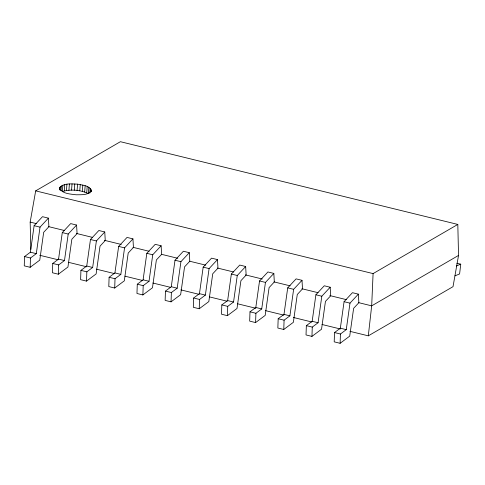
<?xml version="1.0" encoding="UTF-8"?>
<svg xmlns="http://www.w3.org/2000/svg" width="485" height="485" viewBox="0 0 485 485"><rect width="100%" height="100%" fill="white"/><g stroke="black" fill="none" stroke-linecap="round" stroke-linejoin="round"><path stroke-width="0.73" d="M24.571 256.553L24.25 265.853L30.167 267.302L39.764 260.124L43.674 232.315L48.9 226.701L48.409 218.141L42.492 216.692L34.114 225.683L30.385 252.2L24.571 256.553L30.488 258.002L36.302 253.649L40.031 227.138L48.409 218.141M30.167 267.302L30.488 258.002M52.75 263.464L52.428 272.758L58.345 274.213L67.942 267.029L71.853 239.22L77.079 233.606L76.588 225.052L70.671 223.603L62.292 232.594L58.564 259.111L52.75 263.464L58.667 264.913L64.481 260.56L68.209 234.043L76.588 225.052M58.345 274.213L58.667 264.913M80.928 270.369L80.607 279.669L86.524 281.118L96.121 273.94L100.031 246.131L105.257 240.518L104.766 231.963L98.849 230.508L90.471 239.505L86.742 266.016L80.928 270.369L86.845 271.824L92.659 267.471L96.388 240.954L104.766 231.963M86.524 281.118L86.845 271.824M109.107 277.281L108.785 286.58L114.702 288.029L124.293 280.851L128.204 253.043L133.436 247.429L132.945 238.869L127.028 237.42L118.649 246.41L114.921 272.928L109.107 277.281L115.024 278.729L120.838 274.377L124.566 247.865L132.945 238.869M114.702 288.029L115.024 278.729M137.285 284.192L136.958 293.486L142.875 294.941L152.472 287.757L156.382 259.948L161.614 254.334L161.123 245.78L155.206 244.331L146.828 253.322L143.099 279.839L137.285 284.192L143.202 285.641L149.016 281.288L152.745 254.77L161.123 245.78M142.875 294.941L143.202 285.641M165.458 291.097L165.136 300.397L171.053 301.846L180.65 294.668L184.561 266.859L189.793 261.245L189.302 252.691L183.379 251.236L175.006 260.233L171.272 286.744L165.458 291.097L171.375 292.552L177.189 288.199L180.923 261.682L189.302 252.691M171.053 301.846L171.375 292.552M193.636 298.008L193.315 307.308L199.232 308.757L208.829 301.579L212.739 273.77L217.971 268.156L217.474 259.596L211.557 258.147L203.179 267.138L199.45 293.655L193.636 298.008L199.553 299.457L205.367 295.104L209.096 268.593L217.474 259.596M199.232 308.757L199.553 299.457M221.815 304.919L221.493 314.213L227.41 315.668L237.007 308.484L240.918 280.676L246.144 275.062L245.652 266.507L239.735 265.059L231.357 274.049L227.629 300.567L221.815 304.919L227.732 306.368L233.546 302.016L237.274 275.498L245.652 266.507M227.41 315.668L227.732 306.368M249.993 311.825L249.672 321.125L255.589 322.574L265.186 315.395L269.096 287.587L274.322 281.973L273.831 273.419L267.914 271.964L259.536 280.96L255.807 307.472L249.993 311.825L255.91 313.28L261.724 308.927L265.453 282.409L273.831 273.419M255.589 322.574L255.91 313.28M278.172 318.736L277.85 328.036L283.767 329.485L293.364 322.307L297.275 294.498L302.501 288.884L302.01 280.324L296.092 278.875L287.714 287.866L283.986 314.383L278.172 318.736L284.089 320.185L289.903 315.832L293.631 289.321L302.01 280.324M283.767 329.485L284.089 320.185M306.35 325.647L306.023 334.941L311.946 336.396L321.537 329.212L325.447 301.403L330.679 295.789L330.188 287.235L324.271 285.786L315.893 294.777L312.164 321.294L306.35 325.647L312.267 327.096L318.081 322.743L321.81 296.226L330.188 287.235M311.946 336.396L312.267 327.096M334.529 332.552L334.201 341.852L340.118 343.301L349.715 336.123L353.626 308.314L358.858 302.701L358.366 294.146L352.45 292.691L344.071 301.688L340.343 328.2L334.529 332.552L340.446 334.007L346.26 329.654L349.988 303.137L358.366 294.146M340.118 343.301L340.446 334.007M368.303 335.838L453.02 286.665L458.537 255.431L457.81 224.434L373.092 273.601L371.68 305.847L368.303 335.838L349.928 331.334M59.54 189.659L59.703 187.568C64.038 182.809 71.719 183.967 77.558 184.154C82.104 185.209 91.144 185.409 91.235 191.605M60.037 190.181L60.304 186.689M60.995 190.787L61.371 185.894M62.862 185.209L62.377 191.49C70.865 189.108 80.443 189.805 88.397 193.66L88.876 187.38M64.256 190.926L64.735 184.646M66.457 190.508L66.936 184.221M68.912 190.241L69.397 183.96M71.556 190.144L72.041 183.857M74.308 190.205L74.787 183.924M77.073 190.441L77.558 184.154M79.776 190.829L80.261 184.542M82.335 191.363L82.82 185.082M84.669 192.03L85.154 185.743M86.712 192.8L87.197 186.519M89.78 193.188L90.155 188.301M90.768 192.042L90.986 189.253M456.803 263.209L460.75 264.173L459.604 273.952L454.936 275.856M59.703 187.568L59.576 188.495C62.698 193.988 70.543 193.982 76.127 194.782C81.122 194.655 87.682 195.37 91.216 191.138L91.344 190.205M30.804 249.326L30.167 222.106L35.678 190.866L120.395 141.699L457.81 224.434M458.537 255.431L371.68 305.847L358.457 302.604M456.349 265.968L460.75 264.173M35.678 190.866L373.092 273.601M30.167 222.106L36.775 223.724M48.524 226.61L64.681 230.569M76.436 233.449L92.593 237.414M104.342 240.293L121.238 244.434M132.987 247.32L149.144 251.278M161.626 254.34L177.789 258.305M189.538 261.185L205.695 265.143M217.444 268.029L233.606 271.988M245.355 274.868L262.246 279.014M273.995 281.894L290.157 285.853M301.906 288.739L318.063 292.697M329.812 295.577L346.708 299.724M34.114 225.683L40.031 227.138M62.292 232.594L68.209 234.043M90.471 239.505L96.388 240.954M118.649 246.41L124.566 247.865M146.828 253.322L152.745 254.77M175.006 260.233L180.923 261.682M203.179 267.138L209.096 268.593M231.357 274.049L237.274 275.498M259.536 280.96L265.453 282.409M287.714 287.866L293.631 289.321M315.893 294.777L321.81 296.226M344.071 301.688L349.988 303.137M30.385 252.2L36.302 253.649M58.564 259.111L64.481 260.56M86.742 266.016L92.659 267.471M114.921 272.928L120.838 274.377M143.099 279.839L149.016 281.288M171.272 286.744L177.189 288.199M199.45 293.655L205.367 295.104M227.629 300.567L233.546 302.016M255.807 307.472L261.724 308.927M283.986 314.383L289.903 315.832M312.164 321.294L318.081 322.743M340.343 328.2L346.26 329.654M39.709 255.268L58.091 259.772M68.379 262.294L86.76 266.805M96.315 269.145L114.69 273.655M124.984 276.177L142.626 280.5M152.921 283.028L170.562 287.35M180.85 289.872L199.232 294.383M209.52 296.905L227.162 301.233M237.456 303.755L255.831 308.26M265.392 310.606L283.767 315.111M293.322 317.451L311.703 321.961M321.991 324.483L340.373 328.988"/></g></svg>
